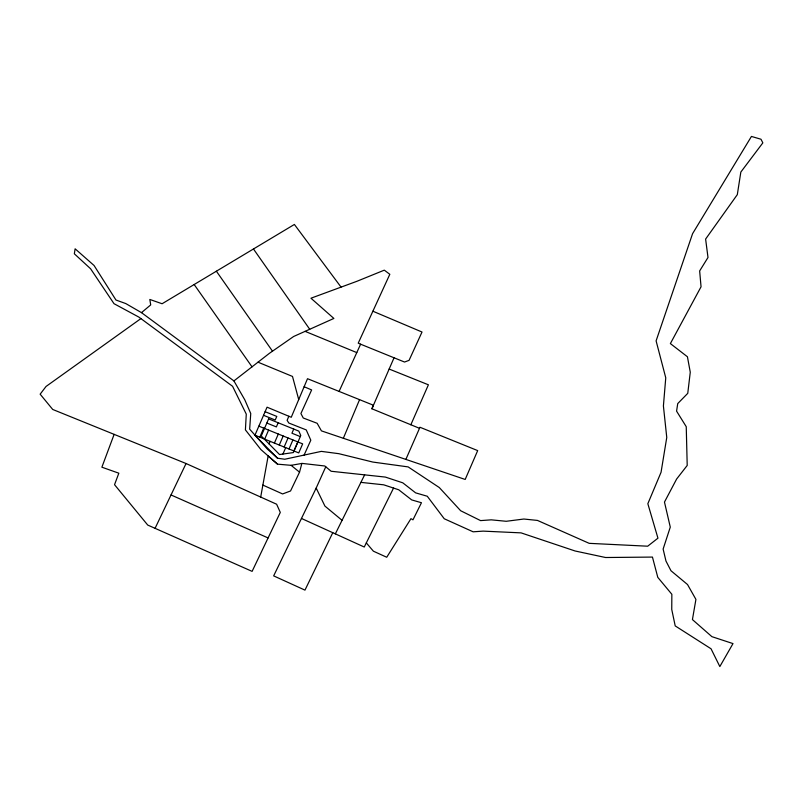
<?xml version="1.0" encoding="UTF-8"?>
<svg xmlns="http://www.w3.org/2000/svg" width="803" height="803" viewBox="0 0 803 803"><rect width="100%" height="100%" fill="white"/><g stroke="black" fill="none" stroke-linecap="round" stroke-linejoin="round"><path stroke-width="1.2" d="M260.694 497.067L268.162 455.943L277.517 464.164L291.098 465.328L302.119 463.401L324.793 465.991L331.147 471.261L385.36 477.082L402.775 482.824L415.623 492.861L427.276 496.244L444.25 518.758L473.118 531.807L483.185 531.124L521.067 532.871L575.099 550.988L605.582 557.513L652.448 557.081L657.787 577.347L671.85 594.28L671.75 609.487L675.213 625.908L711.036 648.774L719.839 666.56L732.998 643.594L711.9 636.659L692.427 619.585L695.92 599.389L687.529 584.544L670.977 570.742L665.968 561.046L663.127 549.051L670.284 527.109L664.472 502.066L676.648 479L687.207 465.459L686.244 426.694L676.578 411.136L677.732 403.588L687.759 393.34L690.269 372.211L687.428 356.763L670.375 343.584L701.049 286.791L699.654 270.932L707.995 257.492L705.616 239.063L737.315 194.637L740.838 172.063L762.85 142.854L760.983 139.23L751.437 136.44L692.567 233.703L656.101 340.873L665.757 377.801L663.408 405.967L666.761 437.474L661.06 472.264L647.84 503.722L657.948 538.171L647.69 546.201L589.191 543.34L537.478 520.424L523.867 519.029L506.221 521.288L491.245 519.842L480.585 520.605L460.661 510.738L439.301 487.551L408.145 466.904L372.803 462.056L338.846 453.685L321.341 451.376L284.764 459.246L277.537 458.222L267.148 448.817L249.663 429.163L250.747 413.505L244.815 399.864L233.924 380.913L141.479 312.638L125.79 303.574L115.963 300.021L94.061 265.492L75.121 248.81L74.338 253.788L90.578 268.754L114.006 303.685L138.869 317.105L232.559 386.273L246.27 414.117L245.407 429.886L260.855 449.529L277.517 464.164M262.872 485.082L282.606 493.945L290.545 490.974L299.539 472.164L301.868 463.441M114.136 434.363L101.881 467.195L118.834 473.198L114.538 484.691L147.742 525.072L252.102 571.375L280.297 512.404L276.623 504.224L186.055 463.522L52.717 409.46L40.15 394.173L46.062 386.444L140.896 318.6M343.343 438.277L359.563 399.653M288.829 416.255L287.113 420.34L288.829 423.03L306.234 429.916L310.811 440.195L304.096 455.09M277.537 458.222L254.912 435.276L267.058 407.181L291.258 417.269L307.509 378.705L373.445 405.244L371.899 408.777L419.507 428.31M259.821 437.163L263.725 428.119M264.669 439.171L268.593 430.087M269.035 443.888L270.119 441.379M278.169 422.759L276.373 426.915L266.827 423.051M274.395 443.105L278.32 434.032M279.283 445.043L283.188 435.999M284.142 447.01L288.056 437.966M282.937 454.056L285.697 447.683M293.737 429.063L291.941 433.219L300.302 436.601M289.01 448.977L292.914 439.934M293.878 450.945L297.783 441.911M371.899 408.777L394.042 357.787L404.541 362.033L409.068 360.346L422.017 332.02L372.883 311.213M410.845 424.767L428.4 384.798L389.154 369.049M405.866 459.406L419.969 427.256L477.685 450.603L465.188 479.451L321.431 430.87L317.155 423.291L303.263 418.002L300.914 413.535L311.634 389.947L304.126 386.735M332.773 532.7L304.969 590.125L273.662 575.881L316.181 488.063L325.767 466.794M339.087 391.412L360.617 344.196L394.042 357.787M155.059 528.344L186.055 463.522M335.343 533.865L364.642 474.854M393.55 488.073L364.261 547.024L301.466 518.457M141.479 312.638L150.703 304.909L149.82 299.449L162.096 303.745L294.39 224.449L341.024 287.083M233.924 380.913L269.356 353.36L293.667 336.477L333.877 318.44L310.952 298.214L356.813 281.331L384.306 270.159L389.816 274.305L358.228 343.162L360.617 344.196M360.918 482.372L383.704 484.821L398.73 489.78L411.718 499.918L421.455 502.738L412.963 519.832L410.965 518.658L386.725 557.252L373.385 551.179L366.319 542.898M265.11 411.688L276.784 416.416L275.218 420.029L263.545 415.302M258.857 426.152L302.651 443.878L298.746 452.922L254.952 435.196M305.09 331.348L356.783 352.597M258.024 362.183L292.493 376.436L298.716 399.573M171.029 494.959L268.092 537.94M291.098 465.328L299.539 472.164M342.068 520.314L324.914 506.081L316.181 488.063M216.378 271.213L272.498 351.182M194.175 284.523L252.022 366.841M253.467 248.98L309.727 329.27M268.624 418.895L261.246 435.979L279.534 454.538L293.396 452.571L300.774 435.497L298.826 431.121L268.624 418.895"/></g></svg>
